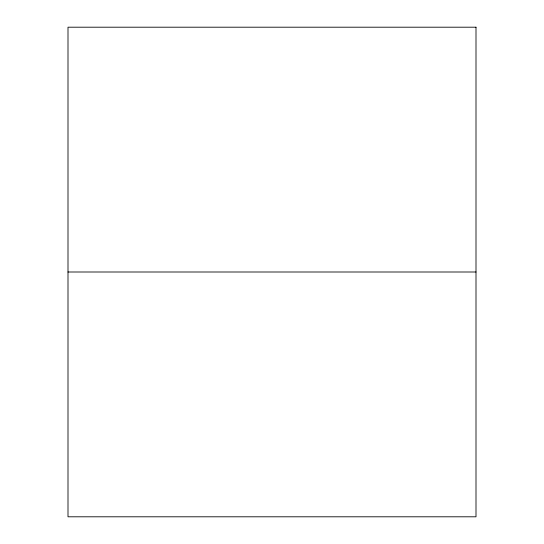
<?xml version="1.0" encoding="UTF-8"?>
<svg xmlns="http://www.w3.org/2000/svg" width="544" height="544" viewBox="0 0 544 544"><rect width="100%" height="100%" fill="white"/><g stroke="black" fill="none" stroke-linecap="round" stroke-linejoin="round"><path stroke-width="0.82" d="M68 272L476 272M476 27.2L68 27.2L68 516.8L476 516.8L476 27.2"/></g></svg>
